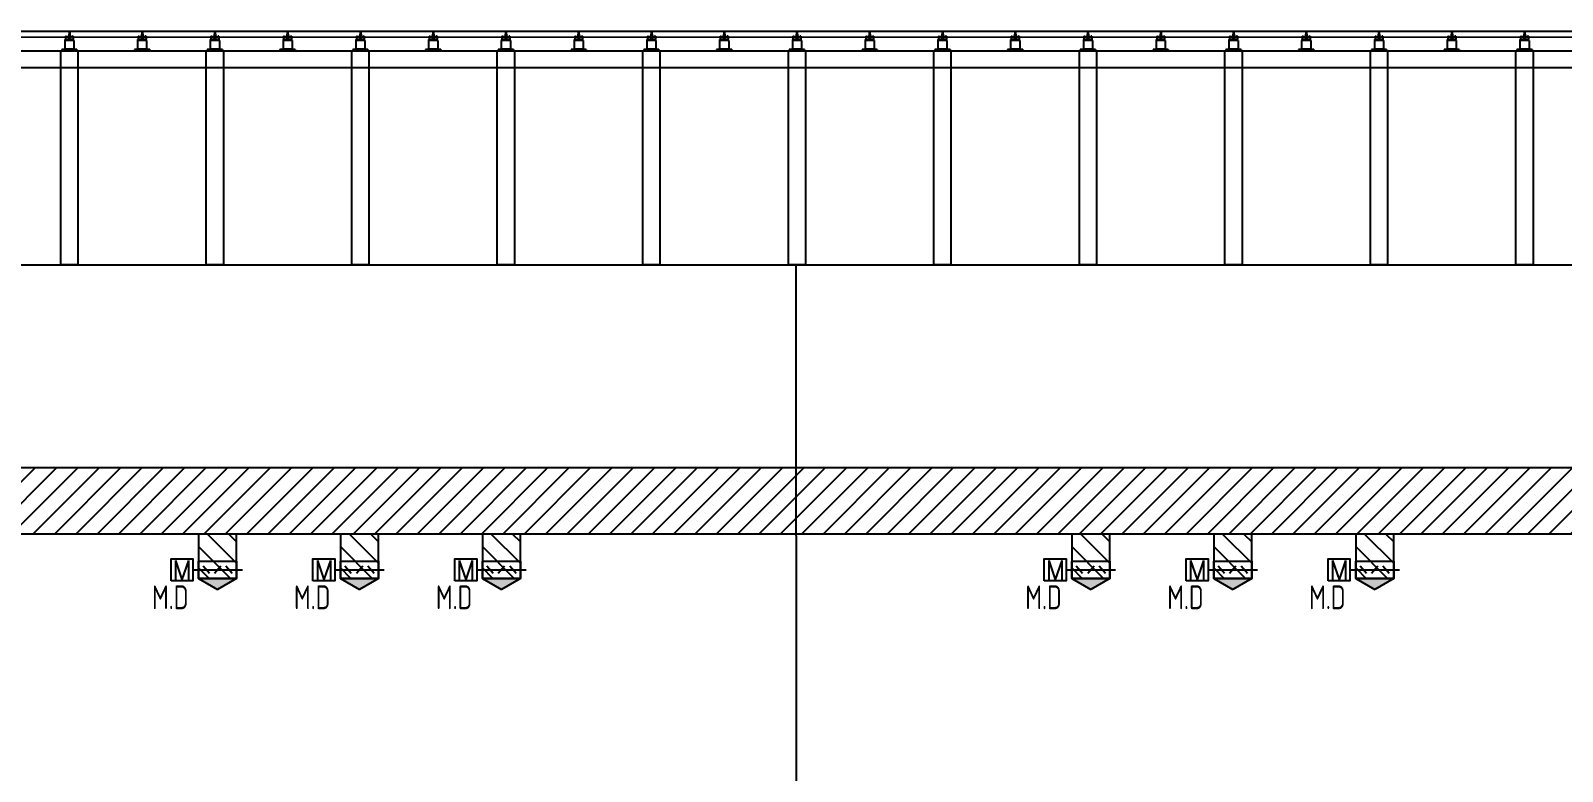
# Model space of a CAD drawing. Header units: millimetres. Extents: x -4 to 727, y 2288 to 2890.
# Drawn here: x 229.6 to 374.5, y 2558.6 to 2628.6 of the extents above; entities that cross this region are included whole.
import ezdxf
from ezdxf.enums import TextEntityAlignment as Align

# ---------------------------------------------------------------- set-up
doc = ezdxf.new("R2010")
doc.units = ezdxf.units.MM
for name, color, linetype in [('M-CEQPM-MAU', 22, 'Continuous'), ('M-CMDUCT-LINE', 15, 'Continuous'), ('M-HVAC-CMDUCT', 150, 'Continuous'), ('M-HVAC-DAPR', 2, 'Continuous'), ('U-EX-TXT', 4, 'Continuous')]:
    doc.layers.add(name, color=color, linetype=linetype)
doc.styles.add('AA-TXT', font='isocp.shx', dxfattribs={"bigfont": 'chineset.shx'})
doc.styles.add('STDTEXT', font='simplex.shx', dxfattribs={"bigfont": 'china.shx'})

msp = doc.modelspace()

# ---------------------------------------------------------------- hatches: boundary and pattern name
at = {"layer": 'M-CMDUCT-LINE'}
h = msp.add_hatch(dxfattribs=at)
h.set_pattern_fill('ANSI31', color=256, scale=0.45, style=0)
h.set_pattern_definition([(45, (-3256.2213, 1206.4732), (-1.0102788, 1.0102788), [])])
h.paths.add_polyline_path([(148.862, 2587.312), (590.917, 2587.312), (590.917, 2581.012), (148.862, 2581.012)])
at = {"layer": 'M-HVAC-CMDUCT'}
h = msp.add_hatch(dxfattribs=at)
h.set_pattern_fill('ANSI31', color=256, scale=0.45, angle=90, style=0)
h.set_pattern_definition([(135, (404.2812, 3336.3333), (-1.0102788, -1.0102788), [])])
h.paths.add_polyline_path([(245.474, 2581.012), (245.474, 2576.822), (249.074, 2576.822), (249.074, 2581.012)])
h = msp.add_hatch(dxfattribs=at)
h.set_pattern_fill('ANSI31', color=256, scale=0.45, angle=90, style=0)
h.set_pattern_definition([(135, (417.7105, 3336.3333), (-1.0102788, -1.0102788), [])])
h.paths.add_polyline_path([(258.903, 2581.012), (258.903, 2576.822), (262.503, 2576.822), (262.503, 2581.012)])
h = msp.add_hatch(dxfattribs=at)
h.set_pattern_fill('ANSI31', color=256, scale=0.45, angle=90, style=0)
h.set_pattern_definition([(135, (431.1398, 3336.3333), (-1.0102788, -1.0102788), [])])
h.paths.add_polyline_path([(272.333, 2581.012), (272.333, 2576.822), (275.933, 2576.822), (275.933, 2581.012)])
h = msp.add_hatch(dxfattribs=at)
h.set_pattern_fill('ANSI31', color=256, scale=0.45, angle=90, style=0)
h.set_pattern_definition([(135, (486.9164, 3336.3333), (-1.0102788, -1.0102788), [])])
h.paths.add_polyline_path([(328.109, 2581.012), (328.109, 2576.822), (331.709, 2576.822), (331.709, 2581.012)])
h = msp.add_hatch(dxfattribs=at)
h.set_pattern_fill('ANSI31', color=256, scale=0.45, angle=90, style=0)
h.set_pattern_definition([(135, (500.3457, 3336.3333), (-1.0102788, -1.0102788), [])])
h.paths.add_polyline_path([(341.538, 2581.012), (341.538, 2576.822), (345.138, 2576.822), (345.138, 2581.012)])
h = msp.add_hatch(dxfattribs=at)
h.set_pattern_fill('ANSI31', color=256, scale=0.45, angle=90, style=0)
h.set_pattern_definition([(135, (513.775, 3336.3333), (-1.0102788, -1.0102788), [])])
h.paths.add_polyline_path([(354.968, 2581.012), (354.968, 2576.822), (358.568, 2576.822), (358.568, 2581.012)])
for points in [[(245.474, 2576.822), (249.074, 2576.822), (247.274, 2575.783)], [(258.903, 2576.822), (262.503, 2576.822), (260.703, 2575.783)], [(272.333, 2576.822), (275.933, 2576.822), (274.133, 2575.783)], [(328.109, 2576.822), (331.709, 2576.822), (329.909, 2575.783)], [(341.538, 2576.822), (345.138, 2576.822), (343.338, 2575.783)], [(354.968, 2576.822), (358.568, 2576.822), (356.768, 2575.783)]]:
    msp.add_hatch(color=256, dxfattribs=at).paths.add_polyline_path(points)

# ---------------------------------------------------------------- linework, layer by layer
at = {"ltscale": 1000}
msp.add_line((137.266, 2606.492), (577.451, 2606.492), dxfattribs=at)
at = {"layer": 'M-CEQPM-MAU', "ltscale": 0.1}
for p, q in [((137.266, 2628.568), (577.451, 2628.647)), ((577.451, 2628.074), (137.266, 2627.996)), ((232.865, 2628.118), (232.939, 2628.118)), ((232.865, 2628.118), (232.865, 2627.823)), ((232.939, 2628.118), (232.939, 2628.058)), ((233.193, 2628.058), (232.939, 2628.058)), ((233.24, 2628.632), (233.148, 2628.058)), ((233.196, 2628.118), (233.182, 2627.823)), ((233.283, 2628.118), (233.196, 2628.118)), ((233.24, 2628.632), (233.332, 2628.058)), ((233.283, 2628.118), (233.298, 2627.823)), ((233.541, 2628.058), (233.286, 2628.058)), ((233.541, 2628.118), (233.541, 2628.058)), ((233.614, 2628.118), (233.541, 2628.118)), ((233.614, 2628.118), (233.614, 2627.823)), ((239.75, 2628.118), (239.824, 2628.118)), ((239.75, 2628.118), (239.75, 2627.823)), ((239.824, 2628.118), (239.824, 2628.058)), ((240.078, 2628.058), (239.824, 2628.058)), ((240.125, 2628.632), (240.033, 2628.058)), ((240.081, 2628.118), (240.067, 2627.823)), ((240.168, 2628.118), (240.081, 2628.118)), ((240.125, 2628.632), (240.217, 2628.058)), ((240.168, 2628.118), (240.183, 2627.823)), ((240.426, 2628.058), (240.171, 2628.058)), ((240.426, 2628.118), (240.426, 2628.058)), ((240.499, 2628.118), (240.426, 2628.118)), ((240.499, 2628.118), (240.499, 2627.823)), ((246.635, 2628.118), (246.709, 2628.118)), ((246.635, 2628.118), (246.635, 2627.823)), ((246.709, 2628.118), (246.709, 2628.058)), ((246.963, 2628.058), (246.709, 2628.058)), ((247.01, 2628.632), (246.918, 2628.058)), ((246.966, 2628.118), (246.952, 2627.823)), ((247.053, 2628.118), (246.966, 2628.118)), ((247.01, 2628.632), (247.102, 2628.058)), ((247.053, 2628.118), (247.068, 2627.823)), ((247.311, 2628.058), (247.056, 2628.058)), ((247.311, 2628.118), (247.311, 2628.058)), ((247.384, 2628.118), (247.311, 2628.118)), ((247.384, 2628.118), (247.384, 2627.823)), ((253.52, 2628.118), (253.594, 2628.118)), ((253.52, 2628.118), (253.52, 2627.823)), ((253.594, 2628.118), (253.594, 2628.058)), ((253.848, 2628.058), (253.594, 2628.058)), ((253.895, 2628.632), (253.803, 2628.058)), ((253.851, 2628.118), (253.837, 2627.823)), ((253.938, 2628.118), (253.851, 2628.118)), ((253.895, 2628.632), (253.987, 2628.058)), ((253.938, 2628.118), (253.953, 2627.823)), ((254.196, 2628.058), (253.941, 2628.058)), ((254.196, 2628.118), (254.196, 2628.058)), ((254.269, 2628.118), (254.196, 2628.118)), ((254.269, 2628.118), (254.269, 2627.823)), ((260.405, 2628.118), (260.479, 2628.118)), ((260.405, 2628.118), (260.405, 2627.823)), ((260.479, 2628.118), (260.479, 2628.058)), ((260.733, 2628.058), (260.479, 2628.058)), ((260.78, 2628.632), (260.688, 2628.058)), ((260.736, 2628.118), (260.722, 2627.823)), ((260.823, 2628.118), (260.736, 2628.118)), ((260.78, 2628.632), (260.872, 2628.058)), ((260.823, 2628.118), (260.838, 2627.823)), ((261.081, 2628.058), (260.826, 2628.058)), ((261.081, 2628.118), (261.081, 2628.058)), ((261.154, 2628.118), (261.081, 2628.118)), ((261.154, 2628.118), (261.154, 2627.823)), ((267.29, 2628.118), (267.364, 2628.118)), ((267.29, 2628.118), (267.29, 2627.823)), ((267.364, 2628.118), (267.364, 2628.058)), ((267.618, 2628.058), (267.364, 2628.058)), ((267.665, 2628.632), (267.573, 2628.058)), ((267.621, 2628.118), (267.607, 2627.823)), ((267.708, 2628.118), (267.621, 2628.118)), ((267.665, 2628.632), (267.757, 2628.058)), ((267.708, 2628.118), (267.723, 2627.823)), ((267.966, 2628.058), (267.711, 2628.058)), ((267.966, 2628.118), (267.966, 2628.058)), ((268.039, 2628.118), (267.966, 2628.118)), ((268.039, 2628.118), (268.039, 2627.823)), ((274.175, 2628.118), (274.249, 2628.118)), ((274.175, 2628.118), (274.175, 2627.823)), ((274.249, 2628.118), (274.249, 2628.058)), ((274.503, 2628.058), (274.249, 2628.058)), ((274.55, 2628.632), (274.458, 2628.058)), ((274.506, 2628.118), (274.492, 2627.823)), ((274.593, 2628.118), (274.506, 2628.118)), ((274.55, 2628.632), (274.642, 2628.058)), ((274.593, 2628.118), (274.608, 2627.823)), ((274.851, 2628.058), (274.596, 2628.058)), ((274.851, 2628.118), (274.851, 2628.058)), ((274.924, 2628.118), (274.851, 2628.118)), ((274.924, 2628.118), (274.924, 2627.823)), ((281.06, 2628.118), (281.134, 2628.118)), ((281.06, 2628.118), (281.06, 2627.823)), ((281.134, 2628.118), (281.134, 2628.058)), ((281.388, 2628.058), (281.134, 2628.058)), ((281.435, 2628.632), (281.343, 2628.058)), ((281.391, 2628.118), (281.377, 2627.823)), ((281.478, 2628.118), (281.391, 2628.118)), ((281.435, 2628.632), (281.527, 2628.058)), ((281.478, 2628.118), (281.493, 2627.823)), ((281.736, 2628.058), (281.481, 2628.058)), ((281.736, 2628.118), (281.736, 2628.058)), ((281.809, 2628.118), (281.736, 2628.118)), ((281.809, 2628.118), (281.809, 2627.823)), ((287.945, 2628.118), (288.019, 2628.118)), ((287.945, 2628.118), (287.945, 2627.823)), ((288.019, 2628.118), (288.019, 2628.058)), ((288.273, 2628.058), (288.019, 2628.058)), ((288.32, 2628.632), (288.228, 2628.058)), ((288.276, 2628.118), (288.262, 2627.823)), ((288.363, 2628.118), (288.276, 2628.118)), ((288.32, 2628.632), (288.412, 2628.058)), ((288.363, 2628.118), (288.378, 2627.823)), ((288.621, 2628.058), (288.366, 2628.058)), ((288.621, 2628.118), (288.621, 2628.058)), ((288.694, 2628.118), (288.621, 2628.118)), ((288.694, 2628.118), (288.694, 2627.823)), ((294.83, 2628.118), (294.904, 2628.118)), ((294.83, 2628.118), (294.83, 2627.823)), ((294.904, 2628.118), (294.904, 2628.058)), ((295.158, 2628.058), (294.904, 2628.058)), ((295.205, 2628.632), (295.113, 2628.058)), ((295.161, 2628.118), (295.147, 2627.823)), ((295.248, 2628.118), (295.161, 2628.118)), ((295.205, 2628.632), (295.297, 2628.058)), ((295.248, 2628.118), (295.263, 2627.823)), ((295.506, 2628.058), (295.251, 2628.058)), ((295.506, 2628.118), (295.506, 2628.058)), ((295.579, 2628.118), (295.506, 2628.118)), ((295.579, 2628.118), (295.579, 2627.823)), ((301.715, 2628.118), (301.789, 2628.118)), ((301.715, 2628.118), (301.715, 2627.823)), ((301.789, 2628.118), (301.789, 2628.058)), ((302.043, 2628.058), (301.789, 2628.058)), ((302.09, 2628.632), (301.998, 2628.058)), ((302.046, 2628.118), (302.032, 2627.823)), ((302.133, 2628.118), (302.046, 2628.118)), ((302.09, 2628.632), (302.182, 2628.058)), ((302.133, 2628.118), (302.148, 2627.823)), ((302.391, 2628.058), (302.136, 2628.058)), ((302.391, 2628.118), (302.391, 2628.058)), ((302.464, 2628.118), (302.391, 2628.118)), ((302.464, 2628.118), (302.464, 2627.823)), ((308.6, 2628.118), (308.674, 2628.118)), ((308.6, 2628.118), (308.6, 2627.823)), ((308.674, 2628.118), (308.674, 2628.058)), ((308.928, 2628.058), (308.674, 2628.058)), ((308.975, 2628.632), (308.883, 2628.058)), ((308.931, 2628.118), (308.917, 2627.823)), ((309.018, 2628.118), (308.931, 2628.118)), ((308.975, 2628.632), (309.067, 2628.058)), ((309.018, 2628.118), (309.033, 2627.823)), ((309.276, 2628.058), (309.021, 2628.058)), ((309.276, 2628.118), (309.276, 2628.058)), ((309.349, 2628.118), (309.276, 2628.118)), ((309.349, 2628.118), (309.349, 2627.823)), ((315.485, 2628.118), (315.559, 2628.118)), ((315.485, 2628.118), (315.485, 2627.823)), ((315.559, 2628.118), (315.559, 2628.058)), ((315.813, 2628.058), (315.559, 2628.058)), ((315.86, 2628.632), (315.768, 2628.058)), ((315.816, 2628.118), (315.802, 2627.823)), ((315.903, 2628.118), (315.816, 2628.118)), ((315.86, 2628.632), (315.952, 2628.058)), ((315.903, 2628.118), (315.918, 2627.823)), ((316.161, 2628.058), (315.906, 2628.058)), ((316.161, 2628.118), (316.161, 2628.058)), ((316.234, 2628.118), (316.161, 2628.118)), ((316.234, 2628.118), (316.234, 2627.823)), ((322.37, 2628.118), (322.444, 2628.118)), ((322.37, 2628.118), (322.37, 2627.823)), ((322.444, 2628.118), (322.444, 2628.058)), ((322.698, 2628.058), (322.444, 2628.058)), ((322.745, 2628.632), (322.653, 2628.058)), ((322.701, 2628.118), (322.687, 2627.823)), ((322.788, 2628.118), (322.701, 2628.118)), ((322.745, 2628.632), (322.837, 2628.058)), ((322.788, 2628.118), (322.803, 2627.823)), ((323.046, 2628.058), (322.791, 2628.058)), ((323.046, 2628.118), (323.046, 2628.058)), ((323.119, 2628.118), (323.046, 2628.118)), ((323.119, 2628.118), (323.119, 2627.823)), ((329.255, 2628.118), (329.329, 2628.118)), ((329.255, 2628.118), (329.255, 2627.823)), ((329.329, 2628.118), (329.329, 2628.058)), ((329.583, 2628.058), (329.329, 2628.058)), ((329.63, 2628.632), (329.538, 2628.058)), ((329.586, 2628.118), (329.572, 2627.823)), ((329.673, 2628.118), (329.586, 2628.118)), ((329.63, 2628.632), (329.722, 2628.058)), ((329.673, 2628.118), (329.688, 2627.823)), ((329.931, 2628.058), (329.676, 2628.058)), ((329.931, 2628.118), (329.931, 2628.058)), ((330.004, 2628.118), (329.931, 2628.118)), ((330.004, 2628.118), (330.004, 2627.823)), ((336.14, 2628.118), (336.214, 2628.118)), ((336.14, 2628.118), (336.14, 2627.823)), ((336.214, 2628.118), (336.214, 2628.058)), ((336.468, 2628.058), (336.214, 2628.058)), ((336.515, 2628.632), (336.423, 2628.058)), ((336.471, 2628.118), (336.457, 2627.823)), ((336.558, 2628.118), (336.471, 2628.118)), ((336.515, 2628.632), (336.607, 2628.058)), ((336.558, 2628.118), (336.573, 2627.823)), ((336.816, 2628.058), (336.561, 2628.058)), ((336.816, 2628.118), (336.816, 2628.058)), ((336.889, 2628.118), (336.816, 2628.118)), ((336.889, 2628.118), (336.889, 2627.823)), ((343.025, 2628.118), (343.099, 2628.118)), ((343.025, 2628.118), (343.025, 2627.823)), ((343.099, 2628.118), (343.099, 2628.058)), ((343.353, 2628.058), (343.099, 2628.058)), ((343.4, 2628.632), (343.308, 2628.058)), ((343.356, 2628.118), (343.342, 2627.823)), ((343.443, 2628.118), (343.356, 2628.118)), ((343.4, 2628.632), (343.492, 2628.058)), ((343.443, 2628.118), (343.458, 2627.823)), ((343.701, 2628.058), (343.446, 2628.058)), ((343.701, 2628.118), (343.701, 2628.058)), ((343.774, 2628.118), (343.701, 2628.118)), ((343.774, 2628.118), (343.774, 2627.823)), ((349.91, 2628.118), (349.984, 2628.118)), ((349.91, 2628.118), (349.91, 2627.823)), ((349.984, 2628.118), (349.984, 2628.058)), ((350.238, 2628.058), (349.984, 2628.058)), ((350.285, 2628.632), (350.193, 2628.058)), ((350.241, 2628.118), (350.227, 2627.823)), ((350.328, 2628.118), (350.241, 2628.118)), ((350.285, 2628.632), (350.377, 2628.058)), ((350.328, 2628.118), (350.343, 2627.823)), ((350.586, 2628.058), (350.331, 2628.058)), ((350.586, 2628.118), (350.586, 2628.058)), ((350.659, 2628.118), (350.586, 2628.118)), ((350.659, 2628.118), (350.659, 2627.823)), ((356.795, 2628.118), (356.869, 2628.118)), ((356.795, 2628.118), (356.795, 2627.823)), ((356.869, 2628.118), (356.869, 2628.058)), ((357.123, 2628.058), (356.869, 2628.058)), ((357.17, 2628.632), (357.078, 2628.058)), ((357.126, 2628.118), (357.112, 2627.823)), ((357.213, 2628.118), (357.126, 2628.118)), ((357.17, 2628.632), (357.262, 2628.058)), ((357.213, 2628.118), (357.228, 2627.823)), ((357.471, 2628.058), (357.216, 2628.058)), ((357.471, 2628.118), (357.471, 2628.058)), ((357.544, 2628.118), (357.471, 2628.118)), ((357.544, 2628.118), (357.544, 2627.823)), ((363.68, 2628.118), (363.754, 2628.118)), ((363.68, 2628.118), (363.68, 2627.823)), ((363.754, 2628.118), (363.754, 2628.058)), ((364.008, 2628.058), (363.754, 2628.058)), ((364.055, 2628.632), (363.963, 2628.058)), ((364.011, 2628.118), (363.997, 2627.823)), ((364.098, 2628.118), (364.011, 2628.118)), ((364.055, 2628.632), (364.147, 2628.058)), ((364.098, 2628.118), (364.113, 2627.823)), ((364.356, 2628.058), (364.101, 2628.058)), ((364.356, 2628.118), (364.356, 2628.058)), ((364.429, 2628.118), (364.356, 2628.118)), ((364.429, 2628.118), (364.429, 2627.823)), ((370.565, 2628.118), (370.639, 2628.118)), ((370.565, 2628.118), (370.565, 2627.823)), ((370.639, 2628.118), (370.639, 2628.058)), ((370.893, 2628.058), (370.639, 2628.058)), ((370.94, 2628.632), (370.848, 2628.058)), ((370.896, 2628.118), (370.882, 2627.823)), ((370.983, 2628.118), (370.896, 2628.118)), ((370.94, 2628.632), (371.032, 2628.058)), ((370.983, 2628.118), (370.998, 2627.823)), ((371.241, 2628.058), (370.986, 2628.058)), ((371.241, 2628.118), (371.241, 2628.058)), ((371.314, 2628.118), (371.241, 2628.118)), ((371.314, 2628.118), (371.314, 2627.823)), ((233.96, 2626.866), (232.52, 2626.866)), ((232.52, 2626.866), (232.52, 2626.749)), ((233.96, 2626.749), (232.52, 2626.749)), ((232.808, 2627.701), (232.808, 2626.94)), ((233.672, 2627.701), (232.808, 2627.701)), ((232.808, 2626.94), (233.672, 2626.94)), ((233.636, 2627.823), (232.843, 2627.823)), ((232.843, 2627.701), (232.843, 2627.823)), ((232.855, 2626.94), (232.855, 2626.87)), ((233.625, 2626.94), (233.625, 2626.866)), ((233.636, 2627.701), (233.636, 2627.823)), ((233.672, 2627.701), (233.672, 2626.94)), ((233.96, 2626.866), (233.96, 2626.749)), ((240.845, 2626.866), (239.405, 2626.866)), ((239.405, 2626.866), (239.405, 2626.749)), ((240.845, 2626.749), (239.405, 2626.749)), ((239.693, 2627.701), (239.693, 2626.94)), ((240.557, 2627.701), (239.693, 2627.701)), ((239.693, 2626.94), (240.557, 2626.94)), ((240.521, 2627.823), (239.728, 2627.823)), ((239.728, 2627.701), (239.728, 2627.823)), ((239.74, 2626.94), (239.74, 2626.87)), ((240.51, 2626.94), (240.51, 2626.866)), ((240.521, 2627.701), (240.521, 2627.823)), ((240.557, 2627.701), (240.557, 2626.94)), ((240.845, 2626.866), (240.845, 2626.749)), ((247.73, 2626.866), (246.29, 2626.866)), ((246.29, 2626.866), (246.29, 2626.749)), ((247.73, 2626.749), (246.29, 2626.749)), ((246.578, 2627.701), (246.578, 2626.94)), ((247.442, 2627.701), (246.578, 2627.701)), ((246.578, 2626.94), (247.442, 2626.94)), ((247.406, 2627.823), (246.613, 2627.823)), ((246.613, 2627.701), (246.613, 2627.823)), ((246.625, 2626.94), (246.625, 2626.87)), ((247.395, 2626.94), (247.395, 2626.866)), ((247.406, 2627.701), (247.406, 2627.823)), ((247.442, 2627.701), (247.442, 2626.94)), ((247.73, 2626.866), (247.73, 2626.749)), ((254.615, 2626.866), (253.175, 2626.866)), ((253.175, 2626.866), (253.175, 2626.749)), ((254.615, 2626.749), (253.175, 2626.749)), ((253.463, 2627.701), (253.463, 2626.94)), ((254.327, 2627.701), (253.463, 2627.701)), ((253.463, 2626.94), (254.327, 2626.94)), ((254.291, 2627.823), (253.498, 2627.823)), ((253.498, 2627.701), (253.498, 2627.823)), ((253.51, 2626.94), (253.51, 2626.87)), ((254.28, 2626.94), (254.28, 2626.866)), ((254.291, 2627.701), (254.291, 2627.823)), ((254.327, 2627.701), (254.327, 2626.94)), ((254.615, 2626.866), (254.615, 2626.749)), ((261.5, 2626.866), (260.06, 2626.866)), ((260.06, 2626.866), (260.06, 2626.749)), ((261.5, 2626.749), (260.06, 2626.749)), ((260.348, 2627.701), (260.348, 2626.94)), ((261.212, 2627.701), (260.348, 2627.701)), ((260.348, 2626.94), (261.212, 2626.94)), ((261.176, 2627.823), (260.383, 2627.823)), ((260.383, 2627.701), (260.383, 2627.823)), ((260.395, 2626.94), (260.395, 2626.87)), ((261.165, 2626.94), (261.165, 2626.866)), ((261.176, 2627.701), (261.176, 2627.823)), ((261.212, 2627.701), (261.212, 2626.94)), ((261.5, 2626.866), (261.5, 2626.749)), ((268.385, 2626.866), (266.945, 2626.866)), ((266.945, 2626.866), (266.945, 2626.749)), ((268.385, 2626.749), (266.945, 2626.749)), ((267.233, 2627.701), (267.233, 2626.94)), ((268.097, 2627.701), (267.233, 2627.701)), ((267.233, 2626.94), (268.097, 2626.94)), ((268.061, 2627.823), (267.268, 2627.823)), ((267.268, 2627.701), (267.268, 2627.823)), ((267.28, 2626.94), (267.28, 2626.87)), ((268.05, 2626.94), (268.05, 2626.866)), ((268.061, 2627.701), (268.061, 2627.823)), ((268.097, 2627.701), (268.097, 2626.94)), ((268.385, 2626.866), (268.385, 2626.749)), ((275.27, 2626.866), (273.83, 2626.866)), ((273.83, 2626.866), (273.83, 2626.749)), ((275.27, 2626.749), (273.83, 2626.749)), ((274.118, 2627.701), (274.118, 2626.94)), ((274.982, 2627.701), (274.118, 2627.701)), ((274.118, 2626.94), (274.982, 2626.94)), ((274.946, 2627.823), (274.153, 2627.823)), ((274.153, 2627.701), (274.153, 2627.823)), ((274.165, 2626.94), (274.165, 2626.87)), ((274.935, 2626.94), (274.935, 2626.866)), ((274.946, 2627.701), (274.946, 2627.823)), ((274.982, 2627.701), (274.982, 2626.94)), ((275.27, 2626.866), (275.27, 2626.749)), ((282.155, 2626.866), (280.715, 2626.866)), ((280.715, 2626.866), (280.715, 2626.749)), ((282.155, 2626.749), (280.715, 2626.749)), ((281.003, 2627.701), (281.003, 2626.94)), ((281.867, 2627.701), (281.003, 2627.701)), ((281.003, 2626.94), (281.867, 2626.94)), ((281.831, 2627.823), (281.038, 2627.823)), ((281.038, 2627.701), (281.038, 2627.823)), ((281.05, 2626.94), (281.05, 2626.87)), ((281.82, 2626.94), (281.82, 2626.866)), ((281.831, 2627.701), (281.831, 2627.823)), ((281.867, 2627.701), (281.867, 2626.94)), ((282.155, 2626.866), (282.155, 2626.749)), ((289.04, 2626.866), (287.6, 2626.866)), ((287.6, 2626.866), (287.6, 2626.749)), ((289.04, 2626.749), (287.6, 2626.749)), ((287.888, 2627.701), (287.888, 2626.94)), ((288.752, 2627.701), (287.888, 2627.701)), ((287.888, 2626.94), (288.752, 2626.94)), ((288.716, 2627.823), (287.923, 2627.823)), ((287.923, 2627.701), (287.923, 2627.823)), ((287.935, 2626.94), (287.935, 2626.87)), ((288.705, 2626.94), (288.705, 2626.866)), ((288.716, 2627.701), (288.716, 2627.823)), ((288.752, 2627.701), (288.752, 2626.94)), ((289.04, 2626.866), (289.04, 2626.749)), ((295.925, 2626.866), (294.485, 2626.866)), ((294.485, 2626.866), (294.485, 2626.749)), ((295.925, 2626.749), (294.485, 2626.749)), ((294.773, 2627.701), (294.773, 2626.94)), ((295.637, 2627.701), (294.773, 2627.701)), ((294.773, 2626.94), (295.637, 2626.94)), ((295.601, 2627.823), (294.808, 2627.823)), ((294.808, 2627.701), (294.808, 2627.823)), ((294.82, 2626.94), (294.82, 2626.87)), ((295.59, 2626.94), (295.59, 2626.866)), ((295.601, 2627.701), (295.601, 2627.823)), ((295.637, 2627.701), (295.637, 2626.94)), ((295.925, 2626.866), (295.925, 2626.749)), ((302.81, 2626.866), (301.37, 2626.866)), ((301.37, 2626.866), (301.37, 2626.749)), ((302.81, 2626.749), (301.37, 2626.749)), ((301.658, 2627.701), (301.658, 2626.94)), ((302.522, 2627.701), (301.658, 2627.701)), ((301.658, 2626.94), (302.522, 2626.94)), ((302.486, 2627.823), (301.693, 2627.823)), ((301.693, 2627.701), (301.693, 2627.823)), ((301.705, 2626.94), (301.705, 2626.87)), ((302.475, 2626.94), (302.475, 2626.866)), ((302.486, 2627.701), (302.486, 2627.823)), ((302.522, 2627.701), (302.522, 2626.94)), ((302.81, 2626.866), (302.81, 2626.749)), ((309.695, 2626.866), (308.255, 2626.866)), ((308.255, 2626.866), (308.255, 2626.749)), ((309.695, 2626.749), (308.255, 2626.749)), ((308.543, 2627.701), (308.543, 2626.94)), ((309.407, 2627.701), (308.543, 2627.701)), ((308.543, 2626.94), (309.407, 2626.94)), ((309.371, 2627.823), (308.578, 2627.823)), ((308.578, 2627.701), (308.578, 2627.823)), ((308.59, 2626.94), (308.59, 2626.87)), ((309.36, 2626.94), (309.36, 2626.866)), ((309.371, 2627.701), (309.371, 2627.823)), ((309.407, 2627.701), (309.407, 2626.94)), ((309.695, 2626.866), (309.695, 2626.749)), ((316.58, 2626.866), (315.14, 2626.866)), ((315.14, 2626.866), (315.14, 2626.749)), ((316.58, 2626.749), (315.14, 2626.749)), ((315.428, 2627.701), (315.428, 2626.94)), ((316.292, 2627.701), (315.428, 2627.701)), ((315.428, 2626.94), (316.292, 2626.94)), ((316.256, 2627.823), (315.463, 2627.823)), ((315.463, 2627.701), (315.463, 2627.823)), ((315.475, 2626.94), (315.475, 2626.87)), ((316.245, 2626.94), (316.245, 2626.866)), ((316.256, 2627.701), (316.256, 2627.823)), ((316.292, 2627.701), (316.292, 2626.94)), ((316.58, 2626.866), (316.58, 2626.749)), ((323.465, 2626.866), (322.025, 2626.866)), ((322.025, 2626.866), (322.025, 2626.749)), ((323.465, 2626.749), (322.025, 2626.749)), ((322.313, 2627.701), (322.313, 2626.94)), ((323.177, 2627.701), (322.313, 2627.701)), ((322.313, 2626.94), (323.177, 2626.94)), ((323.141, 2627.823), (322.348, 2627.823)), ((322.348, 2627.701), (322.348, 2627.823)), ((322.36, 2626.94), (322.36, 2626.87)), ((323.13, 2626.94), (323.13, 2626.866)), ((323.141, 2627.701), (323.141, 2627.823)), ((323.177, 2627.701), (323.177, 2626.94)), ((323.465, 2626.866), (323.465, 2626.749)), ((330.35, 2626.866), (328.91, 2626.866)), ((328.91, 2626.866), (328.91, 2626.749)), ((330.35, 2626.749), (328.91, 2626.749)), ((329.198, 2627.701), (329.198, 2626.94)), ((330.062, 2627.701), (329.198, 2627.701)), ((329.198, 2626.94), (330.062, 2626.94)), ((330.026, 2627.823), (329.233, 2627.823)), ((329.233, 2627.701), (329.233, 2627.823)), ((329.245, 2626.94), (329.245, 2626.87)), ((330.015, 2626.94), (330.015, 2626.866)), ((330.026, 2627.701), (330.026, 2627.823)), ((330.062, 2627.701), (330.062, 2626.94)), ((330.35, 2626.866), (330.35, 2626.749)), ((337.235, 2626.866), (335.795, 2626.866)), ((335.795, 2626.866), (335.795, 2626.749)), ((337.235, 2626.749), (335.795, 2626.749)), ((336.083, 2627.701), (336.083, 2626.94)), ((336.947, 2627.701), (336.083, 2627.701)), ((336.083, 2626.94), (336.947, 2626.94)), ((336.911, 2627.823), (336.118, 2627.823)), ((336.118, 2627.701), (336.118, 2627.823)), ((336.13, 2626.94), (336.13, 2626.87)), ((336.9, 2626.94), (336.9, 2626.866)), ((336.911, 2627.701), (336.911, 2627.823)), ((336.947, 2627.701), (336.947, 2626.94)), ((337.235, 2626.866), (337.235, 2626.749)), ((344.12, 2626.866), (342.68, 2626.866)), ((342.68, 2626.866), (342.68, 2626.749)), ((344.12, 2626.749), (342.68, 2626.749)), ((342.968, 2627.701), (342.968, 2626.94)), ((343.832, 2627.701), (342.968, 2627.701)), ((342.968, 2626.94), (343.832, 2626.94)), ((343.796, 2627.823), (343.003, 2627.823)), ((343.003, 2627.701), (343.003, 2627.823)), ((343.015, 2626.94), (343.015, 2626.87)), ((343.785, 2626.94), (343.785, 2626.866)), ((343.796, 2627.701), (343.796, 2627.823)), ((343.832, 2627.701), (343.832, 2626.94)), ((344.12, 2626.866), (344.12, 2626.749)), ((351.005, 2626.866), (349.565, 2626.866)), ((349.565, 2626.866), (349.565, 2626.749)), ((351.005, 2626.749), (349.565, 2626.749)), ((349.853, 2627.701), (349.853, 2626.94)), ((350.717, 2627.701), (349.853, 2627.701)), ((349.853, 2626.94), (350.717, 2626.94)), ((350.681, 2627.823), (349.888, 2627.823)), ((349.888, 2627.701), (349.888, 2627.823)), ((349.9, 2626.94), (349.9, 2626.87)), ((350.67, 2626.94), (350.67, 2626.866)), ((350.681, 2627.701), (350.681, 2627.823)), ((350.717, 2627.701), (350.717, 2626.94)), ((351.005, 2626.866), (351.005, 2626.749)), ((357.89, 2626.866), (356.45, 2626.866)), ((356.45, 2626.866), (356.45, 2626.749)), ((357.89, 2626.749), (356.45, 2626.749)), ((356.738, 2627.701), (356.738, 2626.94)), ((357.602, 2627.701), (356.738, 2627.701)), ((356.738, 2626.94), (357.602, 2626.94)), ((357.566, 2627.823), (356.773, 2627.823)), ((356.773, 2627.701), (356.773, 2627.823)), ((356.785, 2626.94), (356.785, 2626.87)), ((357.555, 2626.94), (357.555, 2626.866)), ((357.566, 2627.701), (357.566, 2627.823)), ((357.602, 2627.701), (357.602, 2626.94)), ((357.89, 2626.866), (357.89, 2626.749)), ((364.775, 2626.866), (363.335, 2626.866)), ((363.335, 2626.866), (363.335, 2626.749)), ((364.775, 2626.749), (363.335, 2626.749)), ((363.623, 2627.701), (363.623, 2626.94)), ((364.487, 2627.701), (363.623, 2627.701)), ((363.623, 2626.94), (364.487, 2626.94)), ((364.451, 2627.823), (363.658, 2627.823)), ((363.658, 2627.701), (363.658, 2627.823)), ((363.67, 2626.94), (363.67, 2626.87)), ((364.44, 2626.94), (364.44, 2626.866)), ((364.451, 2627.701), (364.451, 2627.823)), ((364.487, 2627.701), (364.487, 2626.94)), ((364.775, 2626.866), (364.775, 2626.749)), ((371.66, 2626.866), (370.22, 2626.866)), ((370.22, 2626.866), (370.22, 2626.749)), ((371.66, 2626.749), (370.22, 2626.749)), ((370.508, 2627.701), (370.508, 2626.94)), ((371.372, 2627.701), (370.508, 2627.701)), ((370.508, 2626.94), (371.372, 2626.94)), ((371.336, 2627.823), (370.543, 2627.823)), ((370.543, 2627.701), (370.543, 2627.823)), ((370.555, 2626.94), (370.555, 2626.87)), ((371.325, 2626.94), (371.325, 2626.866)), ((371.336, 2627.701), (371.336, 2627.823)), ((371.372, 2627.701), (371.372, 2626.94)), ((371.66, 2626.866), (371.66, 2626.749))]:
    msp.add_line(p, q, dxfattribs=at)
at = {"layer": 'M-CEQPM-MAU'}
msp.add_line((301.974, 2606.445), (302.105, 2415.257), dxfattribs=at)
at = {"layer": 'M-CEQPM-MAU', "ltscale": 0.1}
msp.add_lwpolyline([(577.451, 2625.129), (137.266, 2625.129), (137.266, 2626.749), (577.451, 2626.749)], dxfattribs=at)
for points in [[(232.43, 2606.492), (232.43, 2626.749), (234.05, 2626.749), (234.05, 2606.492)], [(246.2, 2606.492), (246.2, 2626.749), (247.82, 2626.749), (247.82, 2606.492)], [(259.97, 2606.492), (259.97, 2626.749), (261.59, 2626.749), (261.59, 2606.492)], [(273.74, 2606.492), (273.74, 2626.749), (275.36, 2626.749), (275.36, 2606.492)], [(287.51, 2606.492), (287.51, 2626.749), (289.13, 2626.749), (289.13, 2606.492)], [(301.28, 2606.492), (301.28, 2626.749), (302.9, 2626.749), (302.9, 2606.492)], [(315.05, 2606.492), (315.05, 2626.749), (316.67, 2626.749), (316.67, 2606.492)], [(328.82, 2606.492), (328.82, 2626.749), (330.44, 2626.749), (330.44, 2606.492)], [(342.59, 2606.492), (342.59, 2626.749), (344.21, 2626.749), (344.21, 2606.492)], [(356.36, 2606.492), (356.36, 2626.749), (357.98, 2626.749), (357.98, 2606.492)], [(370.13, 2606.492), (370.13, 2626.749), (371.75, 2626.749), (371.75, 2606.492)]]:
    msp.add_lwpolyline(points, close=True, dxfattribs=at)
at = {"layer": 'M-HVAC-CMDUCT'}
for p, q in [((245.474, 2576.822), (247.274, 2575.783)), ((245.474, 2576.822), (249.074, 2576.822)), ((249.074, 2576.822), (247.274, 2575.783)), ((258.903, 2576.822), (260.703, 2575.783)), ((258.903, 2576.822), (262.503, 2576.822)), ((262.503, 2576.822), (260.703, 2575.783)), ((272.333, 2576.822), (274.133, 2575.783)), ((272.333, 2576.822), (275.933, 2576.822)), ((275.933, 2576.822), (274.133, 2575.783)), ((328.109, 2576.822), (329.909, 2575.783)), ((328.109, 2576.822), (331.709, 2576.822)), ((331.709, 2576.822), (329.909, 2575.783)), ((341.538, 2576.822), (343.338, 2575.783)), ((341.538, 2576.822), (345.138, 2576.822)), ((345.138, 2576.822), (343.338, 2575.783)), ((354.968, 2576.822), (356.768, 2575.783)), ((354.968, 2576.822), (358.568, 2576.822)), ((358.568, 2576.822), (356.768, 2575.783))]:
    msp.add_line(p, q, dxfattribs=at)
for points in [[(148.862, 2587.312), (590.917, 2587.312), (590.917, 2581.012), (148.862, 2581.012)], [(245.474, 2581.012), (245.474, 2576.822), (249.074, 2576.822), (249.074, 2581.012)], [(258.903, 2581.012), (258.903, 2576.822), (262.503, 2576.822), (262.503, 2581.012)], [(272.333, 2581.012), (272.333, 2576.822), (275.933, 2576.822), (275.933, 2581.012)], [(328.109, 2581.012), (328.109, 2576.822), (331.709, 2576.822), (331.709, 2581.012)], [(341.538, 2581.012), (341.538, 2576.822), (345.138, 2576.822), (345.138, 2581.012)], [(354.968, 2581.012), (354.968, 2576.822), (358.568, 2576.822), (358.568, 2581.012)]]:
    msp.add_lwpolyline(points, close=True, dxfattribs=at)
at = {"layer": 'M-HVAC-DAPR', "color": 2}
for p, q in [((244.934, 2577.632), (249.614, 2577.632)), ((246.496, 2577.272), (245.892, 2577.992)), ((247.576, 2577.992), (246.972, 2577.272)), ((248.656, 2577.272), (248.052, 2577.992)), ((258.363, 2577.632), (263.043, 2577.632)), ((259.925, 2577.272), (259.321, 2577.992)), ((261.005, 2577.992), (260.401, 2577.272)), ((262.085, 2577.272), (261.481, 2577.992)), ((271.793, 2577.632), (276.473, 2577.632)), ((273.355, 2577.272), (272.751, 2577.992)), ((274.435, 2577.992), (273.831, 2577.272)), ((275.515, 2577.272), (274.911, 2577.992)), ((327.569, 2577.632), (332.249, 2577.632)), ((329.131, 2577.272), (328.527, 2577.992)), ((330.211, 2577.992), (329.607, 2577.272)), ((331.291, 2577.272), (330.687, 2577.992)), ((340.998, 2577.632), (345.678, 2577.632)), ((342.561, 2577.272), (341.956, 2577.992)), ((343.641, 2577.992), (343.036, 2577.272)), ((344.721, 2577.272), (344.116, 2577.992)), ((354.428, 2577.632), (359.108, 2577.632)), ((355.99, 2577.272), (355.386, 2577.992)), ((357.07, 2577.992), (356.466, 2577.272)), ((358.15, 2577.272), (357.546, 2577.992))]:
    msp.add_line(p, q, dxfattribs=at)
for points in [[(242.864, 2576.597), (242.864, 2578.667), (244.934, 2578.667), (244.934, 2576.597)], [(256.293, 2576.597), (256.293, 2578.667), (258.363, 2578.667), (258.363, 2576.597)], [(269.723, 2576.597), (269.723, 2578.667), (271.793, 2578.667), (271.793, 2576.597)], [(325.499, 2576.597), (325.499, 2578.667), (327.569, 2578.667), (327.569, 2576.597)], [(338.928, 2576.597), (338.928, 2578.667), (340.998, 2578.667), (340.998, 2576.597)], [(352.358, 2576.597), (352.358, 2578.667), (354.428, 2578.667), (354.428, 2576.597)], [(245.474, 2576.822), (245.474, 2578.442), (249.074, 2578.442), (249.074, 2576.822)], [(258.903, 2576.822), (258.903, 2578.442), (262.503, 2578.442), (262.503, 2576.822)], [(272.333, 2576.822), (272.333, 2578.442), (275.933, 2578.442), (275.933, 2576.822)], [(328.109, 2576.822), (328.109, 2578.442), (331.709, 2578.442), (331.709, 2576.822)], [(341.538, 2576.822), (341.538, 2578.442), (345.138, 2578.442), (345.138, 2576.822)], [(354.968, 2576.822), (354.968, 2578.442), (358.568, 2578.442), (358.568, 2576.822)]]:
    msp.add_lwpolyline(points, close=True, dxfattribs=at)
at = {"layer": 'M-HVAC-DAPR', "color": 2, "const_width": 0.09}
for points in [[(246.194, 2577.677, 1), (246.194, 2577.587, 1)], [(247.274, 2577.677, 1), (247.274, 2577.587, 1)], [(248.354, 2577.677, 1), (248.354, 2577.587, 1)], [(259.623, 2577.677, 1), (259.623, 2577.587, 1)], [(260.703, 2577.677, 1), (260.703, 2577.587, 1)], [(261.783, 2577.677, 1), (261.783, 2577.587, 1)], [(273.053, 2577.677, 1), (273.053, 2577.587, 1)], [(274.133, 2577.677, 1), (274.133, 2577.587, 1)], [(275.213, 2577.677, 1), (275.213, 2577.587, 1)], [(328.829, 2577.677, 1), (328.829, 2577.587, 1)], [(329.909, 2577.677, 1), (329.909, 2577.587, 1)], [(330.989, 2577.677, 1), (330.989, 2577.587, 1)], [(342.258, 2577.677, 1), (342.258, 2577.587, 1)], [(343.338, 2577.677, 1), (343.338, 2577.587, 1)], [(344.418, 2577.677, 1), (344.418, 2577.587, 1)], [(355.688, 2577.677, 1), (355.688, 2577.587, 1)], [(356.768, 2577.677, 1), (356.768, 2577.587, 1)], [(357.848, 2577.677, 1), (357.848, 2577.587, 1)]]:
    msp.add_lwpolyline(points, format="xyb", close=True, dxfattribs=at)

# ---------------------------------------------------------------- texts
at = {"layer": 'M-HVAC-DAPR', "color": 2, "style": 'STDTEXT'}
for p in [(243.899, 2577.632), (257.328, 2577.632), (270.758, 2577.632), (326.534, 2577.632), (339.963, 2577.632), (353.393, 2577.632)]:
    msp.add_text('M', height=1.8, dxfattribs=at).set_placement(p, align=Align.MIDDLE)
at = {"layer": 'U-EX-TXT', "color": 2, "style": 'AA-TXT', "width": 0.8}
for p in [(242.793, 2575.036), (256.223, 2575.036), (269.652, 2575.036), (325.429, 2575.036), (338.858, 2575.036), (352.287, 2575.036)]:
    msp.add_text('M.D', height=2.25, dxfattribs=at).set_placement(p, align=Align.MIDDLE_CENTER)

doc.saveas('drawing.dxf')
